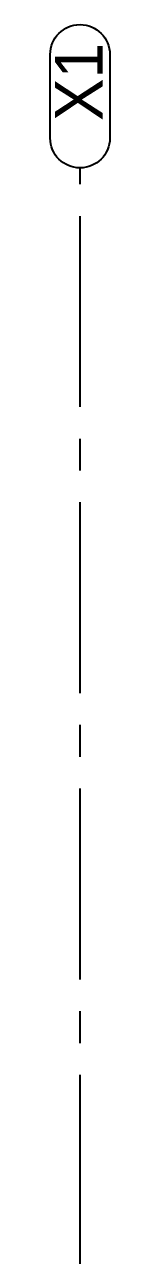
# Model space of a CAD drawing. Header units: millimetres. Extents: x 1167879 to 1231451, y -5731814 to -5645217.
# Drawn here: x 1184890 to 1185124, y -5702573 to -5697736 of the extents above; entities that cross this region are included whole.
import ezdxf

# ---------------------------------------------------------------- set-up
doc = ezdxf.new("R2010")
doc.units = ezdxf.units.MM
doc.header["$LTSCALE"] = 1000
doc.header["$MEASUREMENT"] = 0
for name, pattern in [('AUDIT_D_120904163729-0', [0]), ('T8_REFUGE COLUMNS$0$AUDIT_D_120904163729-0', [0]), ('T8_REFUGE COLUMNS$0$CENTER2', [1.125, 0.75, -0.125, 0.125, -0.125])]:
    doc.linetypes.add(name, pattern=pattern)
doc.layers.get('0').update_dxf_attribs({"linetype": 'AUDIT_D_120904163729-0'})
doc.layers.add('T8(T9 IS SIMILAR)$0$D&W', color=8, linetype='Continuous', lineweight=25)
for name, color, linetype in [('T8_REFUGE COLUMNS$0$A-CENTERLINE', 193, 'T8_REFUGE COLUMNS$0$CENTER2'), ('T8_REFUGE COLUMNS$0$A-COLUMN GRID NUMBERING', 4, 'T8_REFUGE COLUMNS$0$AUDIT_D_120904163729-0'), ('T8_TYPICAL COLUMNS$0$A-RCC COLS', 3, 'Continuous')]:
    doc.layers.add(name, color=color, linetype=linetype)
doc.styles.add('T8_REFUGE COLUMNS$0$STANDARD', font='GOTHIC.TTF')

# ---------------------------------------------------------------- blocks, each defined once
blk = doc.blocks.new('T8_REFUGE COLUMNS')
at = {"layer": 'T8_REFUGE COLUMNS$0$A-CENTERLINE'}
blk.add_line((1185007.1, -5719488.7), (1185007.1, -5698299.6), dxfattribs=at)
at = {"layer": 'T8_REFUGE COLUMNS$0$A-COLUMN GRID NUMBERING', "linetype": 'ByBlock'}
blk.add_lwpolyline([(1185124.3, -5698182.4, -1), (1184889.9, -5698182.4), (1184889.9, -5697853.6, -1), (1185124.3, -5697853.6)], format="xyb", close=True, dxfattribs=at)
at = {"layer": 'T8_REFUGE COLUMNS$0$A-COLUMN GRID NUMBERING', "linetype": 'ByBlock', "insert": (1184908.6, -5698115.2), "char_height": 187.5, "attachment_point": 1, "rotation": 90, "style": 'T8_REFUGE COLUMNS$0$STANDARD'}
blk.add_mtext_dynamic_manual_height_columns('X1', width=444.685, gutter_width=500, heights=[0], dxfattribs=at)
blk = doc.blocks.new('T8_TYPICAL COLUMNS')
at = {"layer": 'T8_TYPICAL COLUMNS$0$A-RCC COLS', "linetype": 'ByBlock'}
blk.add_blockref('T8_REFUGE COLUMNS', (0, 0), dxfattribs=at)
blk = doc.blocks.new('T8(T9 IS SIMILAR)')
at = {"layer": 'T8(T9 IS SIMILAR)$0$D&W', "linetype": 'ByBlock'}
blk.add_blockref('T8_TYPICAL COLUMNS', (0, 0), dxfattribs=at)

msp = doc.modelspace()

# ---------------------------------------------------------------- block references
at = {"linetype": 'ByBlock'}
msp.add_blockref('T8(T9 IS SIMILAR)', (0, 0), dxfattribs=at)

doc.saveas('drawing.dxf')
